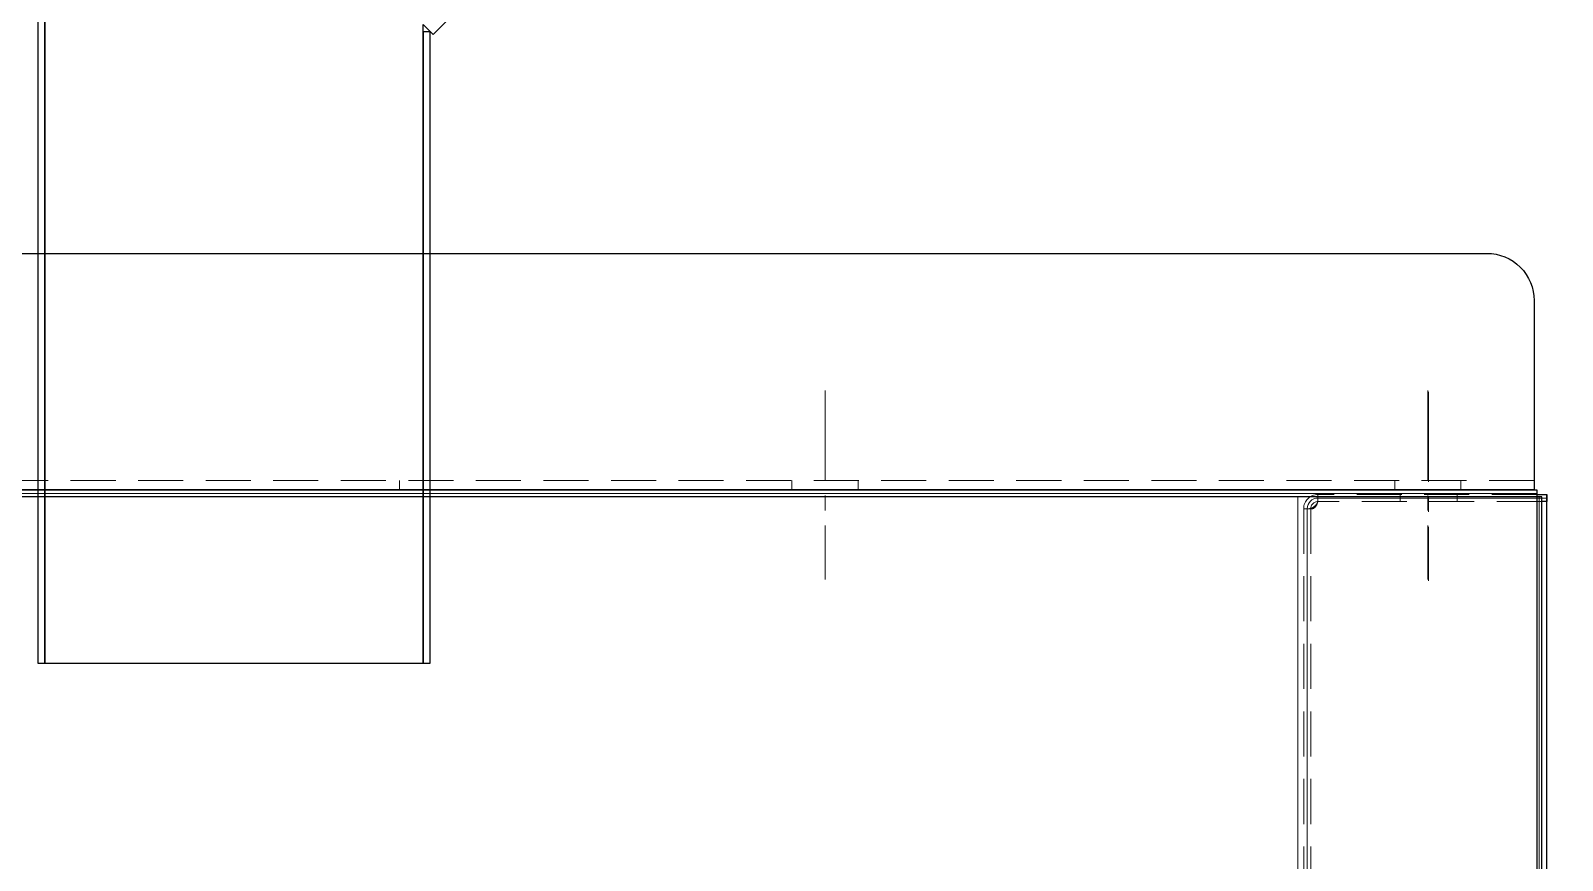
# Model space of a CAD drawing. Header units: millimetres. Extents: x 0 to 51411, y 0 to 16902.
# Drawn here: x 2556.3 to 2880.3, y 7178.4 to 7353.9 of the extents above; entities that cross this region are included whole.
import ezdxf

# ---------------------------------------------------------------- set-up
doc = ezdxf.new("R2010")
doc.units = ezdxf.units.MM
doc.linetypes.add('CENTER2', pattern=[28.575, 19.05, -3.175, 3.175, -3.175])
doc.linetypes.add('HIDDEN2', pattern=[4.7625, 3.175, -1.5875])
for name, color, linetype, lineweight in [('01_外形線', 7, 'Continuous', 25), ('02_細線', 5, 'Continuous', 13), ('03_かくれ線', 6, 'HIDDEN2', 13), ('04_中心線', 1, 'CENTER2', 9)]:
    doc.layers.add(name, color=color, linetype=linetype, lineweight=lineweight)
doc.layers.add('10_補助線', color=8, linetype='Continuous', lineweight=13, plot=False)

msp = doc.modelspace()

# ---------------------------------------------------------------- linework, layer by layer
at = {"layer": '01_外形線'}
for p, q in [((2874.847, 7255.762), (2876.972, 7255.762)), ((2875.908, 7255.262), (2874.847, 7255.262)), ((2874.847, 7255.262), (2874.847, 7156.762)), ((2875.908, 7158.762), (2875.908, 7255.262)), ((2876.972, 7254.262), (2875.908, 7254.262)), ((2876.972, 7255.762), (2876.972, 7254.262)), ((2876.972, 7158.762), (2876.972, 7255.762))]:
    msp.add_line(p, q, dxfattribs=at)
msp.add_lwpolyline([(2919.982, 7631.576), (2917.861, 7633.698), (2933.139, 7648.976), (2933.139, 7662.762, -0.4142136), (2936.139, 7665.762), (2956.139, 7665.762, 0.4142136), (2959.139, 7668.762), (2959.139, 7772.765, 0.4142136), (2956.139, 7775.765), (2940.963, 7775.765, 0.1989124), (2938.841, 7774.887), (2559.296, 7395.341), (2559.296, 7220.133), (2639.296, 7220.133), (2639.296, 7355.133), (2641.417, 7353.012), (2919.982, 7631.576)], format="xyb", dxfattribs=at)
for points in [[(2559.296, 7405.133), (2557.796, 7405.133), (2557.796, 7220.133), (2559.296, 7220.133)], [(2639.296, 7220.133), (2640.796, 7220.133), (2640.796, 7353.633), (2639.296, 7353.633)], [(2874.847, 7255.262), (1973.731, 7255.262), (1973.731, 7256.762), (2874.847, 7256.762)]]:
    msp.add_lwpolyline(points, close=True, dxfattribs=at)
msp.add_lwpolyline([(2874.289, 7256.762), (1974.289, 7256.762), (1974.289, 7296.762, -0.4142136), (1984.289, 7306.762), (2864.289, 7306.762, -0.4142136), (2874.289, 7296.762)], format="xyb", close=True, dxfattribs=at)
at = {"layer": '02_細線'}
msp.add_line((2824.289, 7255.262), (2824.289, 6058.262), dxfattribs=at)
at = {"layer": '03_かくれ線', "ltscale": 3}
for p, q in [((2874.289, 7258.762), (1974.289, 7258.762)), ((2634.289, 7258.762), (2634.289, 7256.762)), ((2717.289, 7258.762), (2717.289, 7256.762)), ((2731.289, 7258.762), (2731.289, 7256.762)), ((2844.789, 7258.762), (2844.789, 7256.762)), ((2858.789, 7258.762), (2858.789, 7256.762)), ((2874.847, 7255.762), (2828.535, 7255.762)), ((2875.911, 7254.262), (2828.535, 7254.262)), ((2875.911, 7254.262), (2875.911, 6057.262)), ((2825.535, 7252.762), (2825.535, 6058.762)), ((2826.414, 7252.762), (2825.535, 7252.762)), ((2827.035, 7252.762), (2827.035, 6058.762))]:
    msp.add_line(p, q, dxfattribs=at)
at = {"layer": '03_かくれ線'}
for p, q in [((2845.972, 7255.762), (2845.972, 7254.262)), ((2857.972, 7255.762), (2857.972, 7254.262)), ((2827.474, 7252.762), (2826.414, 7252.762))]:
    msp.add_line(p, q, dxfattribs=at)
at = {"layer": '03_かくれ線', "ltscale": 3}
for centre, radius, start, end in [((2828.535, 7252.762), 3, 90, 180), ((2826.413, 7255.012), 2.25, 270.00795, 340.52083), ((2828.535, 7252.762), 1.5, 90, 180)]:
    msp.add_arc(centre, radius, start, end, dxfattribs=at)
at = {"layer": '03_かくれ線'}
msp.add_arc((2826.528, 7254.555), 2.028, 297.80244, 351.66878, dxfattribs=at)
at = {"layer": '04_中心線'}
for p, q in [((2724.289, 7277.762), (2724.289, 7237.762)), ((2851.789, 7277.762), (2851.789, 7237.762)), ((2851.972, 7277.512), (2851.972, 7237.512))]:
    msp.add_line(p, q, dxfattribs=at)
at = {"layer": '10_補助線'}
for p, q in [((2874.847, 7256.012), (1973.731, 7256.012)), ((2828.535, 7255.762), (2828.535, 7254.262)), ((2876.972, 7255.012), (2828.535, 7255.012)), ((2875.378, 7255.262), (2875.378, 6058.262)), ((2826.285, 7252.762), (2826.285, 6058.762))]:
    msp.add_line(p, q, dxfattribs=at)
for centre, radius, start, end in [((2828.535, 7252.762), 2.25, 90, 180), ((2826.656, 7254.661), 1.921, 278.62934, 347.99837)]:
    msp.add_arc(centre, radius, start, end, dxfattribs=at)

doc.saveas('drawing.dxf')
